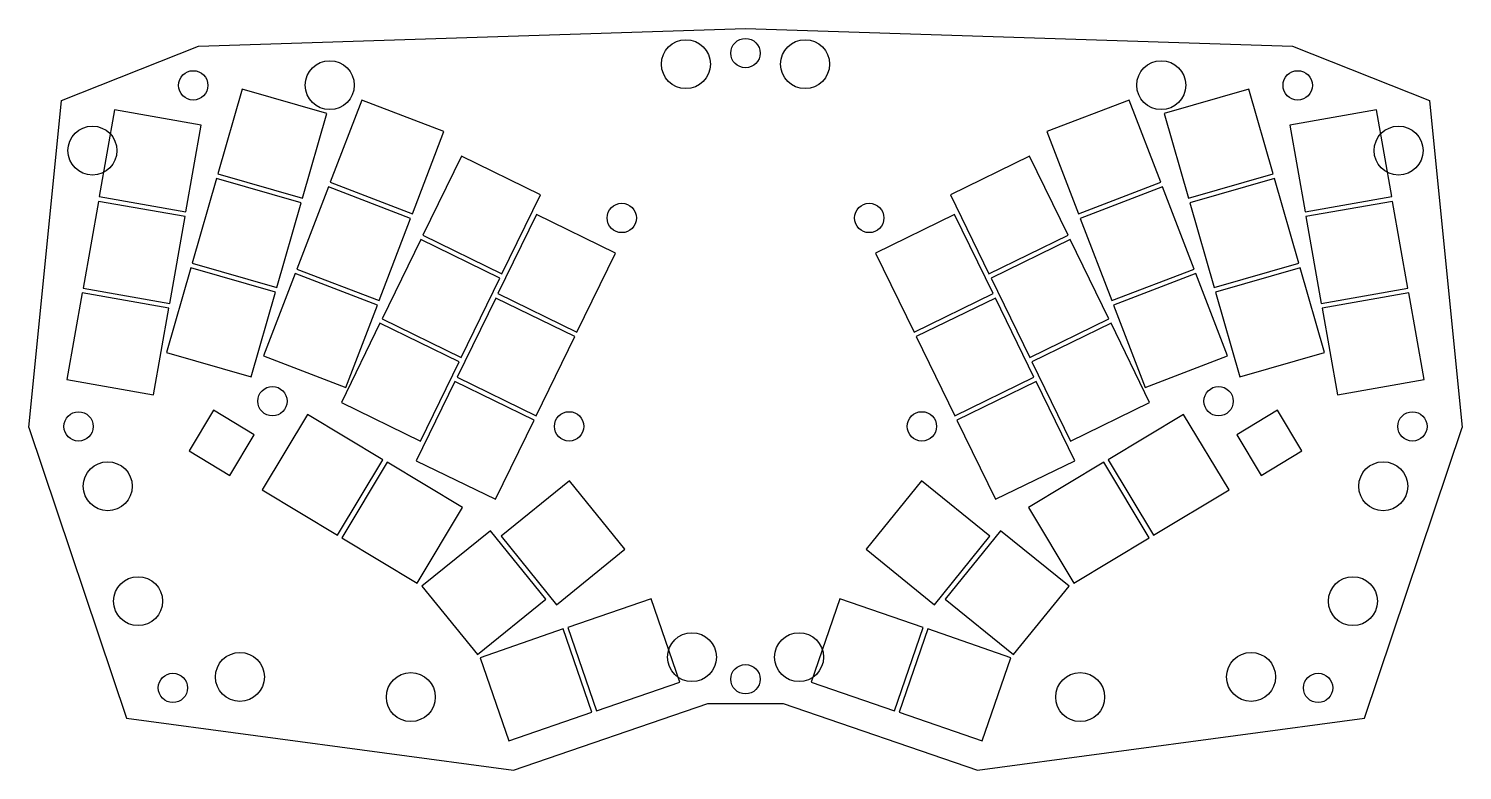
# Model space of a CAD drawing. Header units: millimetres. Extents: x 83 to 376, y -232 to -80.
import ezdxf

# ---------------------------------------------------------------- set-up
doc = ezdxf.new("R2010")
doc.units = ezdxf.units.MM

msp = doc.modelspace()

# ---------------------------------------------------------------- linework, layer by layer
for p, q in [((117.86, -83.94), (229.69, -80.38)), ((229.69, -80.38), (341.53, -83.94)), ((89.86, -95.05), (117.86, -83.94)), ((341.53, -83.94), (369.53, -95.05)), ((126.78, -92.74), (121.82, -110.04)), ((144.09, -97.7), (126.78, -92.74)), ((332.6, -92.74), (315.3, -97.7)), ((337.57, -110.04), (332.6, -92.74)), ((83.15, -161.9), (89.86, -95.05)), ((151.25, -94.97), (144.8, -111.77)), ((168.05, -101.42), (151.25, -94.97)), ((308.14, -94.97), (291.33, -101.42)), ((314.59, -111.77), (308.14, -94.97)), ((369.53, -95.05), (376.24, -161.9)), ((100.69, -96.96), (97.57, -114.68)), ((118.42, -100.08), (100.69, -96.96)), ((139.13, -115.01), (144.09, -97.7)), ((315.3, -97.7), (320.26, -115.01)), ((358.7, -96.96), (340.97, -100.08)), ((361.82, -114.68), (358.7, -96.96)), ((115.29, -117.81), (118.42, -100.08)), ((161.6, -118.22), (168.05, -101.42)), ((291.33, -101.42), (297.79, -118.22)), ((340.97, -100.08), (344.09, -117.81)), ((171.63, -106.42), (163.74, -122.6)), ((187.81, -114.31), (171.63, -106.42)), ((287.76, -106.42), (271.58, -114.31)), ((295.65, -122.6), (287.76, -106.42)), ((121.55, -111.01), (116.59, -128.31)), ((138.85, -115.97), (121.55, -111.01)), ((121.82, -110.04), (139.13, -115.01)), ((320.26, -115.01), (337.57, -110.04)), ((337.84, -111.01), (320.54, -115.97)), ((342.8, -128.31), (337.84, -111.01)), ((144.44, -112.7), (137.99, -129.51)), ((161.24, -119.15), (144.44, -112.7)), ((144.8, -111.77), (161.6, -118.22)), ((297.79, -118.22), (314.59, -111.77)), ((314.95, -112.7), (298.14, -119.15)), ((321.4, -129.51), (314.95, -112.7)), ((97.39, -115.67), (94.27, -133.4)), ((115.12, -118.8), (97.39, -115.67)), ((97.57, -114.68), (115.29, -117.81)), ((133.89, -133.27), (138.85, -115.97)), ((179.91, -130.49), (187.81, -114.31)), ((271.58, -114.31), (279.47, -130.49)), ((320.54, -115.97), (325.5, -133.27)), ((344.09, -117.81), (361.82, -114.68)), ((361.99, -115.67), (344.27, -118.8)), ((365.12, -133.4), (361.99, -115.67)), ((111.99, -136.52), (115.12, -118.8)), ((154.79, -135.96), (161.24, -119.15)), ((186.95, -118.35), (179.06, -134.53)), ((203.13, -126.24), (186.95, -118.35)), ((272.44, -118.35), (256.26, -126.24)), ((280.33, -134.53), (272.44, -118.35)), ((298.14, -119.15), (304.59, -135.96)), ((344.27, -118.8), (347.39, -136.52)), ((163.74, -122.6), (179.91, -130.49)), ((279.47, -130.49), (295.65, -122.6)), ((163.3, -123.5), (155.41, -139.68)), ((179.48, -131.39), (163.3, -123.5)), ((296.09, -123.5), (279.91, -131.39)), ((303.98, -139.68), (296.09, -123.5)), ((116.59, -128.31), (133.89, -133.27)), ((195.24, -142.42), (203.13, -126.24)), ((256.26, -126.24), (264.15, -142.42)), ((325.5, -133.27), (342.8, -128.31)), ((116.31, -129.27), (111.35, -146.57)), ((133.61, -134.23), (116.31, -129.27)), ((137.63, -130.44), (131.18, -147.25)), ((154.44, -136.89), (137.63, -130.44)), ((137.99, -129.51), (154.79, -135.96)), ((171.59, -147.57), (179.48, -131.39)), ((279.91, -131.39), (287.8, -147.57)), ((304.59, -135.96), (321.4, -129.51)), ((321.76, -130.44), (304.95, -136.89)), ((328.21, -147.25), (321.76, -130.44)), ((343.08, -129.27), (325.78, -134.23)), ((348.04, -146.57), (343.08, -129.27)), ((94.09, -134.38), (90.97, -152.11)), ((111.82, -137.51), (94.09, -134.38)), ((94.27, -133.4), (111.99, -136.52)), ((128.65, -151.53), (133.61, -134.23)), ((179.06, -134.53), (195.24, -142.42)), ((264.15, -142.42), (280.33, -134.53)), ((325.78, -134.23), (330.74, -151.53)), ((347.39, -136.52), (365.12, -133.4)), ((365.29, -134.38), (347.57, -137.51)), ((368.42, -152.11), (365.29, -134.38)), ((108.7, -155.23), (111.82, -137.51)), ((147.98, -153.7), (154.44, -136.89)), ((178.62, -135.43), (170.73, -151.6)), ((194.8, -143.32), (178.62, -135.43)), ((280.77, -135.43), (264.59, -143.32)), ((288.66, -151.6), (280.77, -135.43)), ((304.95, -136.89), (311.4, -153.7)), ((347.57, -137.51), (350.69, -155.23)), ((154.97, -140.58), (147.08, -156.76)), ((171.15, -148.47), (154.97, -140.58)), ((155.41, -139.68), (171.59, -147.57)), ((287.8, -147.57), (303.98, -139.68)), ((304.42, -140.58), (288.24, -148.47)), ((312.31, -156.76), (304.42, -140.58)), ((186.91, -159.49), (194.8, -143.32)), ((264.59, -143.32), (272.48, -159.49)), ((111.35, -146.57), (128.65, -151.53)), ((131.18, -147.25), (147.98, -153.7)), ((163.26, -164.65), (171.15, -148.47)), ((288.24, -148.47), (296.13, -164.65)), ((311.4, -153.7), (328.21, -147.25)), ((330.74, -151.53), (348.04, -146.57)), ((90.97, -152.11), (108.7, -155.23)), ((170.73, -151.6), (186.91, -159.49)), ((272.48, -159.49), (288.66, -151.6)), ((350.69, -155.23), (368.42, -152.11)), ((170.29, -152.5), (162.4, -168.68)), ((186.47, -160.39), (170.29, -152.5)), ((289.1, -152.5), (272.92, -160.39)), ((296.99, -168.68), (289.1, -152.5)), ((147.08, -156.76), (163.26, -164.65)), ((296.13, -164.65), (312.31, -156.76)), ((120.96, -158.37), (115.97, -166.68)), ((129.28, -163.36), (120.96, -158.37)), ((140.12, -159.2), (130.85, -174.63)), ((155.55, -168.47), (140.12, -159.2)), ((178.58, -176.57), (186.47, -160.39)), ((272.92, -160.39), (280.81, -176.57)), ((319.27, -159.2), (303.84, -168.47)), ((328.54, -174.63), (319.27, -159.2)), ((338.43, -158.37), (330.11, -163.36)), ((343.42, -166.68), (338.43, -158.37)), ((83.15, -161.9), (103.14, -221.28)), ((124.28, -171.68), (129.28, -163.36)), ((330.11, -163.36), (335.11, -171.68)), ((356.25, -221.28), (376.24, -161.9)), ((115.97, -166.68), (124.28, -171.68)), ((335.11, -171.68), (343.42, -166.68)), ((146.28, -183.9), (155.55, -168.47)), ((156.41, -168.99), (147.14, -184.42)), ((171.83, -178.26), (156.41, -168.99)), ((162.4, -168.68), (178.58, -176.57)), ((280.81, -176.57), (296.99, -168.68)), ((302.98, -168.99), (287.55, -178.26)), ((312.25, -184.42), (302.98, -168.99)), ((303.84, -168.47), (313.11, -183.9)), ((193.72, -172.78), (179.73, -184.11)), ((205.05, -186.77), (193.72, -172.78)), ((265.67, -172.78), (254.34, -186.77)), ((279.65, -184.11), (265.67, -172.78)), ((130.85, -174.63), (146.28, -183.9)), ((313.11, -183.9), (328.54, -174.63)), ((162.56, -193.69), (171.83, -178.26)), ((287.55, -178.26), (296.82, -193.69)), ((147.14, -184.42), (162.56, -193.69)), ((177.54, -182.99), (163.55, -194.32)), ((188.87, -196.98), (177.54, -182.99)), ((179.73, -184.11), (191.06, -198.1)), ((268.33, -198.1), (279.65, -184.11)), ((281.85, -182.99), (270.52, -196.98)), ((295.84, -194.32), (281.85, -182.99)), ((296.82, -193.69), (312.25, -184.42)), ((191.06, -198.1), (205.05, -186.77)), ((254.34, -186.77), (268.33, -198.1)), ((163.55, -194.32), (174.88, -208.31)), ((284.51, -208.31), (295.84, -194.32)), ((174.88, -208.31), (188.87, -196.98)), ((210.41, -196.89), (193.39, -202.75)), ((216.27, -213.91), (210.41, -196.89)), ((248.98, -196.89), (243.12, -213.91)), ((266, -202.75), (248.98, -196.89)), ((270.52, -196.98), (284.51, -208.31)), ((192.44, -203.07), (175.43, -208.93)), ((198.3, -220.09), (192.44, -203.07)), ((193.39, -202.75), (199.25, -219.77)), ((260.14, -219.77), (266, -202.75)), ((266.94, -203.07), (261.08, -220.09)), ((283.96, -208.93), (266.94, -203.07)), ((175.43, -208.93), (181.29, -225.95)), ((278.1, -225.95), (283.96, -208.93)), ((199.25, -219.77), (216.27, -213.91)), ((243.12, -213.91), (260.14, -219.77)), ((182.29, -231.95), (222.01, -218.28)), ((222.01, -218.28), (237.38, -218.28)), ((237.38, -218.28), (277.1, -231.95)), ((103.14, -221.28), (182.29, -231.95)), ((181.29, -225.95), (198.3, -220.09)), ((261.08, -220.09), (278.1, -225.95)), ((277.1, -231.95), (356.25, -221.28))]:
    msp.add_line(p, q)
for centre, radius in [((217.51, -87.63), 5), ((229.69, -85.38), 3), ((241.88, -87.63), 5), ((144.7, -91.93), 5), ((314.69, -91.93), 5), ((116.8, -91.97), 3), ((342.58, -91.97), 3), ((96.18, -105.3), 5), ((363.21, -105.3), 5), ((204.4, -119.07), 3), ((254.99, -119.07), 3), ((132.98, -156.51), 3), ((326.41, -156.51), 3), ((93.35, -161.67), 3), ((193.64, -161.66), 3), ((265.75, -161.66), 3), ((366.04, -161.67), 3), ((99.31, -173.89), 5), ((360.07, -173.89), 5), ((105.51, -197.38), 5), ((353.88, -197.38), 5), ((218.75, -208.82), 5), ((240.64, -208.82), 5), ((126.34, -212.87), 5), ((333.05, -212.87), 5), ((229.69, -213.33), 3), ((112.63, -215.11), 3), ((161.27, -216.98), 5), ((298.11, -216.98), 5), ((346.76, -215.11), 3)]:
    msp.add_circle(centre, radius)

doc.saveas('drawing.dxf')
